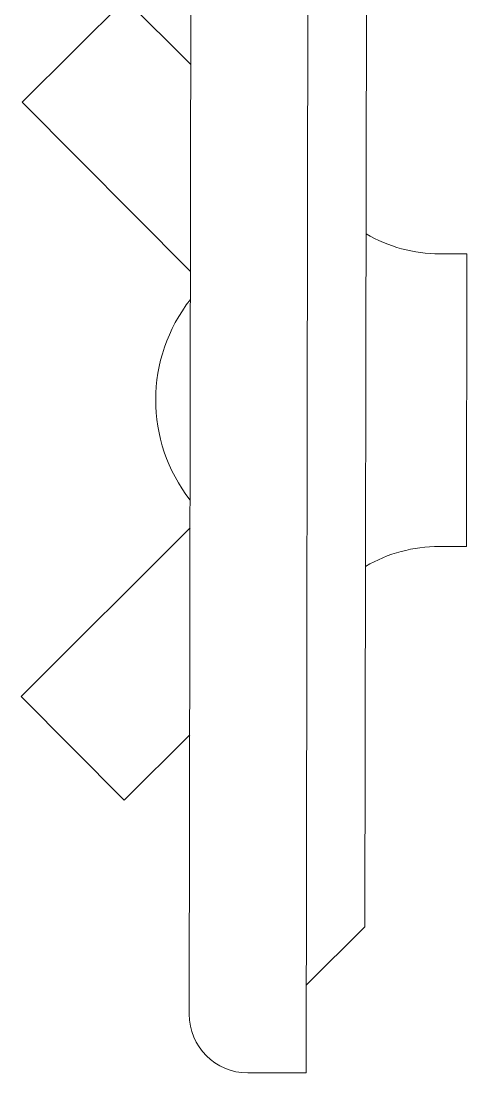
# Model space of a CAD drawing. Header units: inches. Extents: x -501855 to 57169, y -29325 to 19878.
# Drawn here: x 48548.7 to 48701.2, y -11688.2 to -11328.7 of the extents above; entities that cross this region are included whole.
import ezdxf

# ---------------------------------------------------------------- set-up
doc = ezdxf.new("R2010")
doc.units = ezdxf.units.IN
doc.header["$LTSCALE"] = 25
doc.header["$MEASUREMENT"] = 0
doc.linetypes.add('DASHDOT', pattern=[25.4, 12.7, -6.35, 0, -6.35])
doc.layers.add('00-Ground Floor$0$LOADING', color=253, linetype='Continuous', lineweight=5)
doc.layers.add('E-LITE-CLNG-CNDT', color=6, linetype='DASHDOT', lineweight=35)

# ---------------------------------------------------------------- blocks, each defined once
blk = doc.blocks.new('00-Ground Floor$0$workstation')
at = {"layer": '00-Ground Floor$0$LOADING'}
for p, q in [((2813.402, -1050.332, 0), (2813.478, -1004.332, 0)), ((2813.478, -1004.332, 0), (2815.478, -1004.335, 0)), ((2817.405, -1048.338, 0), (2817.475, -1006.338, 0)), ((2811.47, -1009.328, 0), (2813.473, -1007.332, 0)), ((2811.41, -1045.328, 0), (2811.47, -1009.328, 0)), ((2807.996, -1022.323, 0), (2807.979, -1032.323, 0)), ((2808.925, -1022.324, 0), (2807.996, -1022.323, 0)), ((2808.908, -1032.324, 0), (2807.979, -1032.323, 0))]:
    blk.add_line(p, q, dxfattribs=at)
at = {"layer": '00-Ground Floor$0$LOADING', "extrusion": (1.65729e-10, -2.0259e-11, -1)}
for p, q in [((2817.459, -1015.886, 0), (2819.7, -1013.652, 0)), ((2823.23, -1017.193, 0), (2819.7, -1013.652, 0)), ((2817.447, -1022.957, 0), (2823.23, -1017.193, 0))]:
    blk.add_line(p, q, dxfattribs=at)
at = {"layer": '00-Ground Floor$0$LOADING', "extrusion": (1.65465e-10, -1.79463e-10, -1)}
for p, q in [((2817.433, -1031.72, 0), (2823.196, -1037.503, 0)), ((2823.196, -1037.503, 0), (2819.655, -1041.032, 0)), ((2817.421, -1038.791, 0), (2819.655, -1041.032, 0))]:
    blk.add_line(p, q, dxfattribs=at)
at = {"layer": '00-Ground Floor$0$LOADING', "extrusion": (1.03527e-10, -9.97581e-11, -1)}
for centre, major_axis, start_param, end_param in [((2815.475, -1006.335, 0), (1.412, -1.417), 3.926991, 5.497787), ((2808.933, -1017.324, 0), (-3.541, -3.53), -1.314396, -0.785398), ((2813.059, -1027.331, 0), (3.928, -3.941), 4.833569, 6.162005), ((2808.9, -1037.324, 0), (-3.541, -3.53), 2.356194, 2.885192)]:
    blk.add_ellipse(centre, major_axis=major_axis, ratio=1, start_param=start_param, end_param=end_param, dxfattribs=at)
blk = doc.blocks.new('00-Ground Floor')
at = {"layer": '00-Ground Floor$0$LOADING', "xscale": 10, "yscale": 10, "zscale": 10, "rotation": 180}
blk.add_blockref('00-Ground Floor$0$workstation', (76780.98, -21731.53, 0), dxfattribs=at)

msp = doc.modelspace()

# ---------------------------------------------------------------- block references
at = {"layer": 'E-LITE-CLNG-CNDT'}
msp.add_blockref('00-Ground Floor', (0, 0), dxfattribs=at)

doc.saveas('drawing.dxf')
